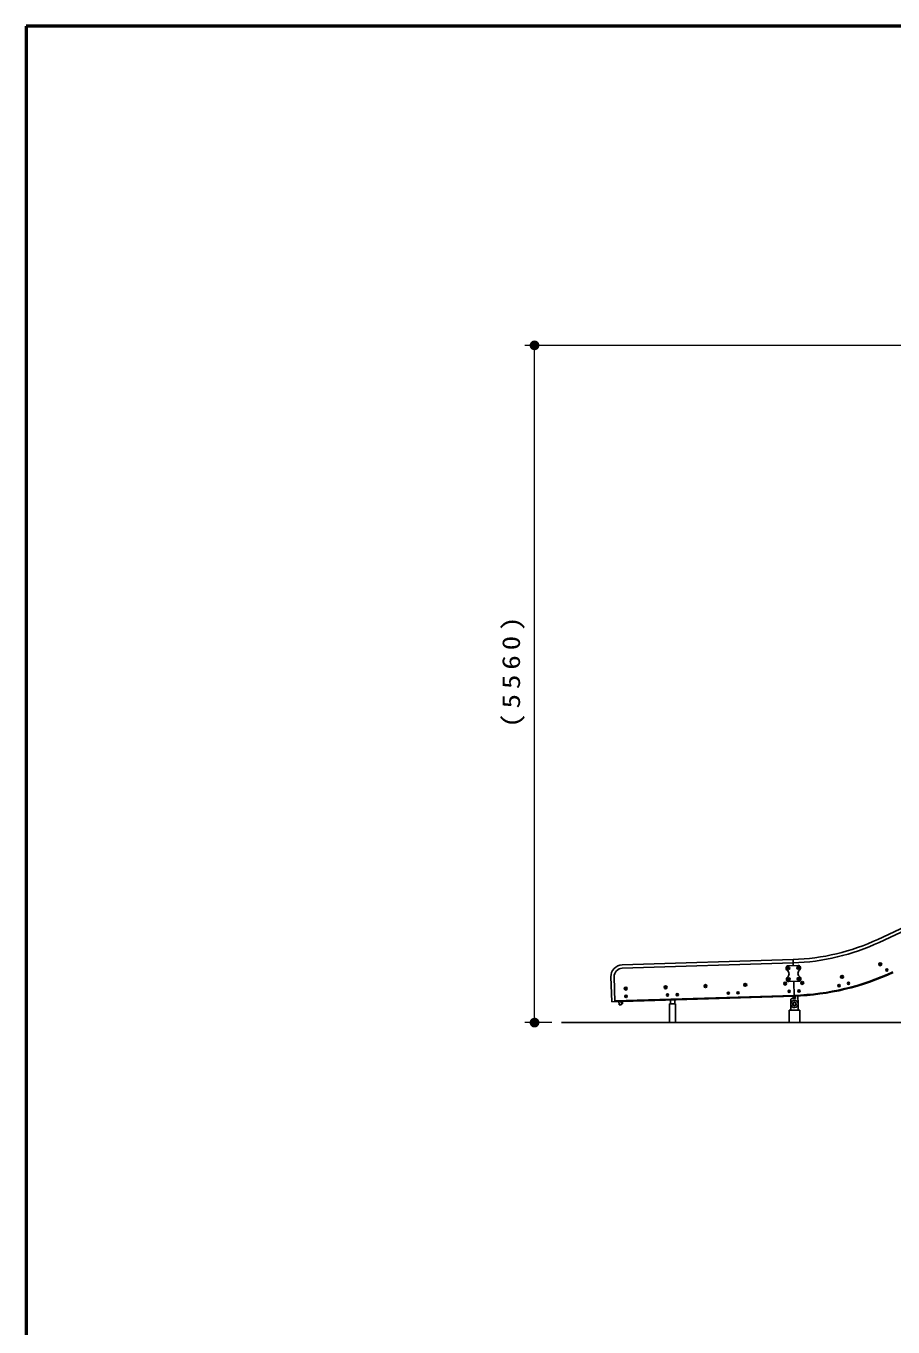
# Model space of a CAD drawing. Units: millimetres on the paper. Extents: x -385 to 0, y -594 to 267.
# Drawn here: x -385 to -296, y -163.5 to -30 of the extents above; entities that cross this region are included whole.
import ezdxf

# ---------------------------------------------------------------- set-up
doc = ezdxf.new("R2010")
doc.units = ezdxf.units.MM
doc.linetypes.add('USER1', pattern=[4.5, 2.5, -2])
doc.layers.add('1_80', color=70, linetype='Continuous', lineweight=13)
doc.layers.add('LY_3', color=7, linetype='Continuous', lineweight=13)
doc.styles.add('ＭＳ ゴシック', font='')
doc.styles.get('ＭＳ ゴシック').set_extended_font_data('MS Gothic')

# ---------------------------------------------------------------- blocks, each defined once
blk = doc.blocks.new('filled_dot')
at = {"color": 0, "linetype": 'Continuous', "lineweight": -2, "const_width": 1.25}
blk.add_lwpolyline([(-0.625, 0, 1), (0.625, 0, 1)], format="xyb", close=True, dxfattribs=at)

msp = doc.modelspace()

# ---------------------------------------------------------------- linework, layer by layer
at = {"layer": '1_80', "color": 7}
for p, q in [((-265.441, -62.77), (-333.795, -62.77)), ((-332.795, -132.266), (-332.795, -62.77)), ((-331.033, -132.266), (-333.795, -132.266))]:
    msp.add_line(p, q, dxfattribs=at)
at = {"layer": '1_80', "color": 190, "lineweight": 25}
for p, q in [((-297.546, -123.723), (-260.354, -106.38)), ((-297.403, -124.031), (-260.455, -106.802)), ((-306.251, -125.797), (-323.797, -126.348)), ((-323.786, -126.688), (-306.24, -126.136)), ((-306.251, -125.797), (-306.231, -126.421)), ((-324.874, -130.134), (-324.954, -127.58)), ((-324.614, -127.569), (-324.534, -130.123)), ((-306.18, -128.045), (-306.133, -129.545)), ((-324.536, -130.048), (-306.135, -129.47)), ((-324.874, -130.134), (-306.133, -129.545)), ((-306.238, -129.798), (-306.245, -129.548)), ((-306.125, -129.795), (-306.133, -129.545)), ((-306.013, -129.791), (-306.02, -129.541))]:
    msp.add_line(p, q, dxfattribs=at)
at = {"layer": '1_80', "color": 4, "lineweight": 25}
for p, q in [((-306.774, -126.66), (-306.725, -126.629)), ((-306.774, -126.66), (-306.772, -126.717)), ((-306.772, -126.717), (-306.721, -126.745)), ((-306.725, -126.629), (-306.674, -126.656)), ((-306.721, -126.745), (-306.672, -126.714)), ((-306.674, -126.656), (-306.672, -126.714)), ((-305.774, -126.628), (-305.725, -126.598)), ((-305.774, -126.628), (-305.773, -126.686)), ((-305.773, -126.686), (-305.722, -126.713)), ((-305.725, -126.598), (-305.674, -126.625)), ((-305.722, -126.713), (-305.673, -126.683)), ((-305.674, -126.625), (-305.673, -126.683)), ((-306.739, -127.784), (-306.689, -127.754)), ((-306.739, -127.784), (-306.737, -127.842)), ((-306.737, -127.842), (-306.686, -127.869)), ((-306.689, -127.754), (-306.639, -127.781)), ((-306.686, -127.869), (-306.637, -127.839)), ((-306.639, -127.781), (-306.637, -127.839)), ((-305.739, -127.753), (-305.69, -127.722)), ((-305.739, -127.753), (-305.737, -127.81)), ((-305.737, -127.81), (-305.686, -127.838)), ((-305.69, -127.722), (-305.639, -127.749)), ((-305.686, -127.838), (-305.637, -127.807)), ((-305.639, -127.749), (-305.637, -127.807)), ((-323.879, -130.352), (-323.766, -130.349)), ((-323.774, -130.099), (-323.766, -130.349)), ((-323.454, -129.547), (-323.405, -129.517)), ((-323.454, -129.547), (-323.452, -129.605)), ((-323.452, -129.605), (-323.401, -129.632)), ((-323.405, -129.517), (-323.354, -129.544)), ((-323.401, -129.632), (-323.352, -129.602)), ((-323.354, -129.544), (-323.352, -129.602)), ((-306.482, -130.369), (-306.496, -129.931)), ((-306.013, -129.791), (-306.375, -129.802)), ((-305.733, -130.345), (-305.758, -129.53))]:
    msp.add_line(p, q, dxfattribs=at)
at = {"layer": '1_80', "color": 131, "lineweight": 25}
for p, q in [((-306.731, -126.437), (-305.731, -126.406)), ((-306.68, -128.061), (-305.68, -128.03))]:
    msp.add_line(p, q, dxfattribs=at)
at = {"layer": '1_80', "color": 7, "lineweight": 25}
for p, q in [((-296.667, -126.844), (-296.627, -126.825)), ((-296.592, -126.85), (-296.627, -126.825)), ((-296.667, -126.844), (-296.671, -126.887)), ((-296.635, -126.911), (-296.671, -126.887)), ((-296.635, -126.911), (-296.596, -126.893)), ((-296.592, -126.85), (-296.596, -126.893)), ((-319.165, -129.404), (-319.186, -129.442)), ((-319.163, -129.479), (-319.186, -129.442)), ((-319.165, -129.404), (-319.122, -129.403)), ((-319.163, -129.479), (-319.12, -129.478)), ((-319.099, -129.439), (-319.122, -129.403)), ((-319.099, -129.439), (-319.12, -129.478)), ((-318.166, -129.373), (-318.186, -129.411)), ((-318.164, -129.448), (-318.186, -129.411)), ((-318.166, -129.373), (-318.123, -129.371)), ((-318.164, -129.448), (-318.12, -129.446)), ((-318.1, -129.408), (-318.123, -129.371)), ((-318.1, -129.408), (-318.12, -129.446)), ((-312.918, -129.208), (-312.939, -129.246)), ((-312.916, -129.283), (-312.939, -129.246)), ((-312.918, -129.208), (-312.875, -129.206)), ((-312.916, -129.283), (-312.873, -129.281)), ((-312.852, -129.243), (-312.875, -129.206)), ((-312.852, -129.243), (-312.873, -129.281)), ((-311.919, -129.176), (-311.939, -129.214)), ((-311.917, -129.251), (-311.939, -129.214)), ((-311.919, -129.176), (-311.876, -129.175)), ((-311.917, -129.251), (-311.873, -129.25)), ((-311.853, -129.212), (-311.876, -129.175)), ((-311.853, -129.212), (-311.873, -129.25)), ((-306.672, -129.011), (-306.692, -129.05)), ((-306.672, -129.011), (-306.692, -129.05)), ((-306.669, -129.086), (-306.692, -129.05)), ((-306.669, -129.086), (-306.692, -129.05)), ((-306.672, -129.011), (-306.628, -129.01)), ((-306.672, -129.011), (-306.628, -129.01)), ((-306.669, -129.086), (-306.626, -129.085)), ((-306.669, -129.086), (-306.626, -129.085)), ((-306.605, -129.047), (-306.628, -129.01)), ((-306.605, -129.047), (-306.628, -129.01)), ((-306.605, -129.047), (-306.626, -129.085)), ((-306.605, -129.047), (-306.626, -129.085)), ((-305.672, -128.98), (-305.693, -129.018)), ((-305.672, -128.98), (-305.693, -129.018)), ((-305.67, -129.055), (-305.693, -129.018)), ((-305.67, -129.055), (-305.693, -129.018)), ((-305.672, -128.98), (-305.629, -128.979)), ((-305.672, -128.98), (-305.629, -128.979)), ((-305.67, -129.055), (-305.626, -129.054)), ((-305.67, -129.055), (-305.626, -129.054)), ((-305.606, -129.015), (-305.629, -128.979)), ((-305.606, -129.015), (-305.629, -128.979)), ((-305.606, -129.015), (-305.626, -129.054)), ((-305.606, -129.015), (-305.626, -129.054)), ((-301.559, -128.436), (-301.571, -128.477)), ((-301.542, -128.509), (-301.571, -128.477)), ((-301.559, -128.436), (-301.517, -128.426)), ((-301.542, -128.509), (-301.5, -128.498)), ((-301.487, -128.457), (-301.517, -128.426)), ((-301.487, -128.457), (-301.5, -128.498)), ((-300.586, -128.204), (-300.599, -128.245)), ((-300.569, -128.277), (-300.599, -128.245)), ((-300.586, -128.204), (-300.544, -128.194)), ((-300.569, -128.277), (-300.527, -128.267)), ((-300.514, -128.225), (-300.544, -128.194)), ((-300.514, -128.225), (-300.527, -128.267)), ((-306.194, -130.207), (-306.281, -130.357)), ((-306.281, -130.357), (-306.194, -130.507)), ((-306.021, -130.207), (-306.194, -130.207)), ((-306.194, -130.507), (-306.021, -130.507)), ((-305.934, -130.357), (-306.021, -130.207)), ((-306.021, -130.507), (-305.934, -130.357)), ((-330.033, -132.266), (-182.339, -132.266))]:
    msp.add_line(p, q, dxfattribs=at)
at = {"layer": '1_80', "lineweight": 25}
for p, q in [((-324.124, -130.11), (-324.114, -130.422)), ((-324.076, -130.459), (-323.913, -130.454)), ((-323.887, -130.103), (-323.877, -130.415)), ((-318.939, -130.331), (-318.939, -132.266)), ((-318.314, -130.331), (-318.939, -130.331)), ((-318.845, -129.956), (-318.845, -130.331)), ((-318.407, -129.956), (-318.407, -130.331)), ((-318.314, -132.266), (-318.314, -130.331)), ((-306.482, -130.357), (-306.482, -130.982)), ((-305.732, -130.357), (-305.732, -130.982)), ((-306.664, -130.982), (-306.664, -132.266)), ((-306.664, -130.982), (-305.551, -130.982)), ((-305.551, -130.982), (-305.551, -132.266))]:
    msp.add_line(p, q, dxfattribs=at)
at = {"layer": '1_80', "color": 7, "lineweight": 25}
for points in [[(-297.323, -126.252), (-297.339, -126.284), (-297.32, -126.315), (-297.284, -126.313), (-297.267, -126.28), (-297.287, -126.25)], [(-305.332, -128.159), (-305.35, -128.191), (-305.332, -128.222), (-305.295, -128.222), (-305.277, -128.191), (-305.295, -128.159)], [(-301.246, -127.542), (-301.264, -127.573), (-301.246, -127.604), (-301.21, -127.604), (-301.192, -127.573), (-301.21, -127.542)], [(-323.446, -128.744), (-323.464, -128.775), (-323.446, -128.806), (-323.41, -128.806), (-323.392, -128.775), (-323.41, -128.744)], [(-319.354, -128.615), (-319.372, -128.646), (-319.354, -128.678), (-319.318, -128.678), (-319.3, -128.646), (-319.318, -128.615)], [(-315.263, -128.487), (-315.281, -128.518), (-315.263, -128.549), (-315.227, -128.549), (-315.209, -128.518), (-315.227, -128.487)], [(-311.171, -128.358), (-311.189, -128.389), (-311.171, -128.421), (-311.135, -128.421), (-311.117, -128.389), (-311.135, -128.358)], [(-307.079, -128.229), (-307.097, -128.261), (-307.079, -128.292), (-307.043, -128.292), (-307.025, -128.261), (-307.043, -128.229)]]:
    msp.add_lwpolyline(points, close=True, dxfattribs=at)
at = {"layer": '1_80', "color": 4, "lineweight": 25}
for centre in [(-306.723, -126.687), (-305.723, -126.655), (-306.688, -127.811), (-305.688, -127.78), (-323.403, -129.575)]:
    msp.add_circle(centre, 0.131, dxfattribs=at)
at = {"layer": '1_80', "color": 4, "linetype": 'USER1'}
for centre in [(-306.723, -126.687), (-305.723, -126.655), (-306.688, -127.811), (-305.688, -127.78), (-323.403, -129.575)]:
    msp.add_circle(centre, 0.0781, dxfattribs=at)
at = {"layer": '1_80', "color": 4}
for centre in [(-306.723, -126.687), (-305.723, -126.655), (-306.688, -127.811), (-305.688, -127.78), (-323.403, -129.575)]:
    msp.add_circle(centre, 0.0688, dxfattribs=at)
at = {"layer": '1_80', "color": 7, "lineweight": 25}
for centre, radius in [((-297.303, -126.282), 0.15), ((-297.303, -126.282), 0.0875), ((-297.303, -126.282), 0.0361), ((-296.631, -126.868), 0.113), ((-296.631, -126.868), 0.0433), ((-307.061, -128.261), 0.15), ((-305.313, -128.191), 0.15), ((-305.313, -128.191), 0.0875), ((-305.313, -128.191), 0.0361), ((-301.228, -127.573), 0.15), ((-301.228, -127.573), 0.0875), ((-301.228, -127.573), 0.0361), ((-300.557, -128.235), 0.113), ((-323.428, -128.775), 0.15), ((-323.428, -128.775), 0.0875), ((-323.428, -128.775), 0.0361), ((-319.336, -128.646), 0.15), ((-319.336, -128.646), 0.0875), ((-319.336, -128.646), 0.0361), ((-319.143, -129.441), 0.113), ((-319.143, -129.441), 0.0433), ((-318.143, -129.409), 0.113), ((-318.143, -129.409), 0.0433), ((-315.245, -128.518), 0.15), ((-315.245, -128.518), 0.0875), ((-315.245, -128.518), 0.0361), ((-312.896, -129.244), 0.113), ((-312.896, -129.244), 0.0433), ((-311.896, -129.213), 0.113), ((-311.896, -129.213), 0.0433), ((-311.153, -128.389), 0.15), ((-311.153, -128.389), 0.0875), ((-311.153, -128.389), 0.0361), ((-307.061, -128.261), 0.0875), ((-307.061, -128.261), 0.0361), ((-306.649, -129.048), 0.113), ((-306.649, -129.048), 0.113), ((-306.649, -129.048), 0.0433), ((-306.649, -129.048), 0.0433), ((-305.649, -129.017), 0.113), ((-305.649, -129.017), 0.113), ((-305.649, -129.017), 0.0433), ((-305.649, -129.017), 0.0433), ((-301.529, -128.467), 0.113), ((-301.529, -128.467), 0.0433), ((-300.557, -128.235), 0.0433), ((-306.107, -130.357), 0.188), ((-306.107, -130.357), 0.15)]:
    msp.add_circle(centre, radius, dxfattribs=at)
at = {"layer": '1_80', "color": 190, "lineweight": 25}
for centre, radius, start, end in [((-306.95, -103.558), 22.25, 271.8, 295), ((-306.95, -103.558), 22.59, 271.8, 295), ((-323.76, -127.542), 1.195, 91.8, 181.8), ((-323.76, -127.542), 0.855, 91.8, 181.8), ((-306.95, -103.558), 25.925, 271.8, 295), ((-306.95, -103.558), 26, 271.8, 295)]:
    msp.add_arc(centre, radius, start, end, dxfattribs=at)
at = {"layer": '1_80', "color": 131, "lineweight": 25}
for centre, radius, start, end in [((-306.723, -126.687), 0.25, 91.8, 236.7032), ((-305.723, -126.655), 0.25, 306.8968, 91.8), ((-306.688, -127.811), 0.25, 126.8968, 271.8), ((-307.1, -127.261), 0.438, 306.8968, 56.7032), ((-305.311, -127.205), 0.438, 126.8968, 236.7032), ((-305.688, -127.78), 0.25, 271.8, 56.7032)]:
    msp.add_arc(centre, radius, start, end, dxfattribs=at)
at = {"layer": '1_80', "lineweight": 25}
for centre, radius, start, end in [((-324.077, -130.421), 0.0375, 181.8, 271.8), ((-323.914, -130.416), 0.0375, 271.8, 1.8), ((-306.107, -130.357), 0.375, 0, 180)]:
    msp.add_arc(centre, radius, start, end, dxfattribs=at)
at = {"layer": '1_80', "color": 4, "lineweight": 25}
for centre, radius, start, end in [((-306.371, -129.927), 0.125, 91.8, 181.8), ((-306.107, -130.357), 0.375, 181.8, 1.8)]:
    msp.add_arc(centre, radius, start, end, dxfattribs=at)
at = {"layer": 'LY_3', "lineweight": 50}
for p, q in [((-385, -30), (-385, -297)), ((0, -30), (-385, -30))]:
    msp.add_line(p, q, dxfattribs=at)

# ---------------------------------------------------------------- block references
at = {"layer": '1_80', "color": 7, "xscale": 0.4, "yscale": 0.4}
for p, rotation in [((-332.795, -62.77), 270), ((-332.795, -132.266), 90)]:
    msp.add_blockref('filled_dot', p, dxfattribs=dict(at, rotation=rotation))

# ---------------------------------------------------------------- texts
at = {"layer": '1_80', "color": 7, "insert": (-333.795, -96.056), "char_height": 1.833, "attachment_point": 8, "rotation": 90, "style": 'ＭＳ ゴシック'}
msp.add_mtext('\\T1.33;\\W1.2;(5560)', dxfattribs=at)

doc.saveas('drawing.dxf')
